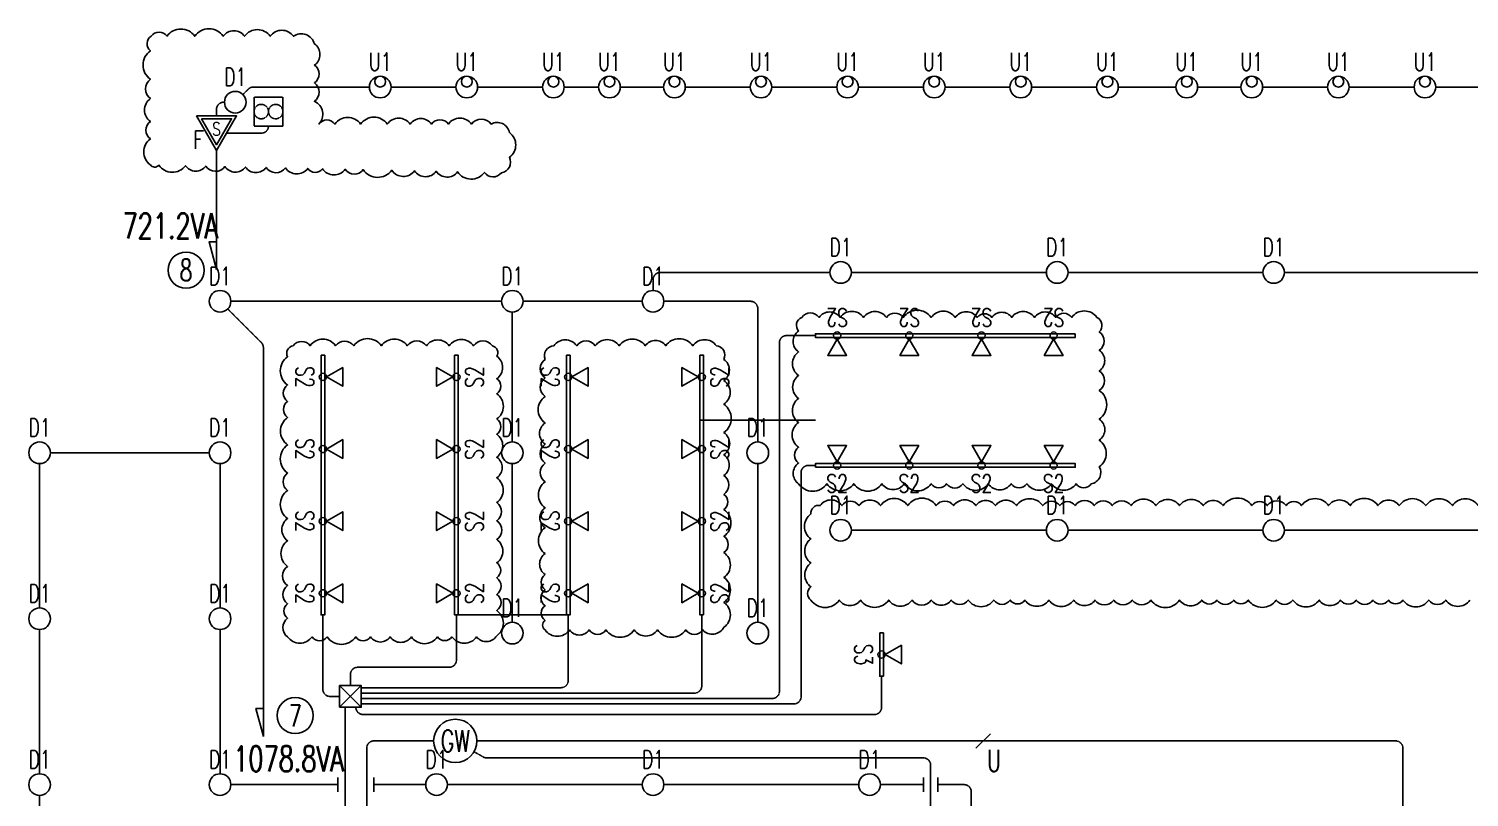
# Model space of a CAD drawing. Header units: millimetres. Extents: x 3999 to 176614, y 1464 to 57550.
# Drawn here: x 113754 to 133713, y 33851 to 44502 of the extents above; entities that cross this region are included whole.
import ezdxf
from ezdxf.enums import TextEntityAlignment as Align

# ---------------------------------------------------------------- set-up
doc = ezdxf.new("R2010")
doc.units = ezdxf.units.MM
doc.header["$LTSCALE"] = 0.2
doc.set_wipeout_variables(frame=1)
doc.linetypes.add('CENTER', pattern=[50.8, 31.75, -6.35, 6.35, -6.35])
doc.linetypes.add('HIDDEN', pattern=[9.525, 6.35, -3.175])
for name, color, linetype in [('1_シンボル', 2, 'Continuous'), ('1_乗数', 3, 'Continuous'), ('1_回路番号', 4, 'Continuous'), ('1_文字', 3, 'Continuous'), ('1_機器', 7, 'HIDDEN'), ('1_配線_1', 1, 'Continuous'), ('1_配線_4', 1, 'CENTER')]:
    doc.layers.add(name, color=color, linetype=linetype)
doc.layers.add('1_追加変更', color=10, linetype='Continuous', plot=False)
doc.layers.add('kakure', color=170, linetype='Continuous', plot=False)
doc.styles.get("Standard").update_dxf_attribs({"font": 'simplex.shx', "width": 0.8, "bigfont": 'extfont2.shx'})

# ---------------------------------------------------------------- blocks, each defined once
blk = doc.blocks.new('L-DL')
at = {"color": 0, "linetype": 'ByBlock'}
blk.add_circle((0, 0), 150, dxfattribs=at)
blk = doc.blocks.new('D1')
at = {"layer": '1_シンボル', "linetype": 'Continuous', "lineweight": -3, "transparency": 33554687}
blk.add_blockref('L-DL', (0, 0), dxfattribs=at)
at = {"layer": 'kakure', "width": 0.7}
blk.add_text('D1', height=250, dxfattribs=at).set_placement((0, 350), align=Align.MIDDLE)
blk = doc.blocks.new('L-ｽﾎﾟｯﾄﾗｲﾄ')
at = {"color": 0, "linetype": 'ByBlock'}
blk.add_lwpolyline([(100, 0), (325, -130), (325, 130)], close=True, dxfattribs=at)
blk.add_circle((50, 0), 50, dxfattribs=at)
blk = doc.blocks.new('S2')
at = {"layer": '1_シンボル', "lineweight": -3, "rotation": 90}
blk.add_blockref('L-ｽﾎﾟｯﾄﾗｲﾄ', (0, -50), dxfattribs=at)
at = {"layer": 'kakure', "width": 0.7}
blk.add_text('S2', height=250, dxfattribs=at).set_placement((0, -250), align=Align.MIDDLE)
blk = doc.blocks.new('S3')
at = {"layer": '1_シンボル', "lineweight": -3, "rotation": 90}
blk.add_blockref('L-ｽﾎﾟｯﾄﾗｲﾄ', (0, -50), dxfattribs=at)
at = {"layer": 'kakure', "width": 0.7}
blk.add_text('S3', height=250, dxfattribs=at).set_placement((0, -250), align=Align.MIDDLE)
blk = doc.blocks.new('L-UDL')
at = {"color": 0, "linetype": 'ByBlock'}
for centre, radius in [((0, 0), 150), ((0, 75), 75)]:
    blk.add_circle(centre, radius, dxfattribs=at)
blk = doc.blocks.new('U1')
at = {"layer": '1_シンボル'}
blk.add_blockref('L-UDL', (0, 0), dxfattribs=at)
at = {"layer": 'kakure', "width": 0.7}
blk.add_text('U1', height=250, dxfattribs=at).set_placement((0, 350), align=Align.MIDDLE)
blk = doc.blocks.new('ゲートウェイ')
at = {"color": 0, "lineweight": -3}
blk.add_circle((0, 0), 300, dxfattribs=at)
at = {"color": 0, "lineweight": -3, "width": 0.7}
blk.add_text('GW', height=300, dxfattribs=at).set_placement((0, 0), align=Align.MIDDLE)
blk = doc.blocks.new('C-ﾌﾟﾙﾎﾞｯｸｽ')
at = {"color": 0, "linetype": 'ByBlock'}
for p, q in [((-150, 150), (150, -150)), ((150, 150), (-150, -150))]:
    blk.add_line(p, q, dxfattribs=at)
blk.add_lwpolyline([(-150, -150), (150, -150), (150, 150), (-150, 150)], close=True, dxfattribs=at)
blk = doc.blocks.new('換気扇')
at = {"color": 0}
blk.add_lwpolyline([(-200, -200), (200, -200), (200, 200), (-200, 200)], close=True, dxfattribs=at)
for centre in [(-100, 0), (100, 0)]:
    blk.add_circle(centre, 100, dxfattribs=at)
blk = doc.blocks.new('L-熱ｾﾝｻｰ親')
at = {"color": 0, "linetype": 'ByBlock'}
for points in [[(-277, 480), (0, 0), (277, 480)], [(-208, 440), (0, 80), (208, 440)]]:
    blk.add_lwpolyline(points, close=True, dxfattribs=at)
at = {"color": 0, "linetype": 'ByBlock', "width": 0.8}
blk.add_text('S', height=180, dxfattribs=at).set_placement((0, 209), align=Align.CENTER)

msp = doc.modelspace()

# ---------------------------------------------------------------- linework, layer by layer
at = {"layer": '1_シンボル', "color": 7}
for points in [[(128255, 40275), (128255, 40225), (124655, 40225), (124655, 40275)], [(117804, 39977), (117854, 39977), (117854, 36377), (117804, 36377)], [(119704, 36377), (119654, 36377), (119654, 39977), (119704, 39977)], [(121204, 39977), (121254, 39977), (121254, 36377), (121204, 36377)], [(123104, 36377), (123054, 36377), (123054, 39977), (123104, 39977)], [(124655, 38425), (124655, 38475), (128255, 38475), (128255, 38425)], [(125546, 36128), (125596, 36128), (125596, 35528), (125546, 35528)]]:
    msp.add_lwpolyline(points, close=True, dxfattribs=at)
at = {"layer": '1_乗数', "linetype": 'Continuous', "lineweight": -3}
msp.add_line((127079, 34731), (126879, 34531), dxfattribs=at)
at = {"layer": '1_追加変更'}
for points in [[(115440, 42616, -0.520567), (115440, 42976, -0.520567), (115440, 43217, -0.520567), (115440, 43534, -0.520567), (115440, 43802, -0.520567), (115440, 44199, -0.520567), (115449, 44399, -0.520567), (115669, 44399, -0.520567), (116053, 44399, -0.520567), (116449, 44399, -0.520567), (116743, 44399, -0.520567), (117100, 44399, -0.520567), (117420, 44399, -0.520567), (117712, 44293, -0.520567), (117712, 43999, -0.520567), (117712, 43753, -0.520567), (117712, 43497, -0.520567), (117773, 43181, -0.520567), (117995, 43181, -0.520567), (118351, 43181, -0.520567), (118722, 43181, -0.520567), (119038, 43181, -0.520567), (119335, 43181, -0.520567), (119568, 43181, -0.520567), (119889, 43181, -0.520567), (120159, 43181, -0.520567), (120413, 43063, -0.520567), (120413, 42722, -0.520567), (120302, 42507, -0.520567), (120067, 42512, -0.520567), (119695, 42520, -0.520567), (119400, 42527, -0.520567), (119098, 42534, -0.520567), (118783, 42541, -0.520567), (118387, 42550, -0.520567), (118138, 42555, -0.520567), (117823, 42562, -0.520567), (117620, 42567, -0.520567), (117310, 42574, -0.520567), (117042, 42580, -0.520567), (116757, 42586, -0.520567), (116472, 42593, -0.520567), (116207, 42599, -0.520567), (115925, 42605, -0.520567), (115556, 42613, -0.520567), (115440, 42616, -0.520567)], [(133839, 37893, 0.520567), (133480, 37893, 0.520567), (133112, 37893, 0.520567), (132742, 37893, 0.520567), (132449, 37893, 0.520567), (132064, 37893, 0.520567), (131765, 37893, 0.520567), (131391, 37893, 0.520567), (131176, 37893, 0.520567), (130916, 37893, 0.520567), (130702, 37893, 0.520567), (130303, 37893, 0.520567), (130028, 37893, 0.520567), (129700, 37893, 0.520567), (129373, 37893, 0.520567), (129027, 37893, 0.520567), (128768, 37893, 0.520567), (128518, 37893, 0.520567), (128252, 37893, 0.520567), (128041, 37893, 0.520567), (127805, 37893, 0.520567), (127438, 37893, 0.520567), (127150, 37893, 0.520567), (126877, 37893, 0.520567), (126569, 37893, 0.520567), (126327, 37893, 0.520567), (125933, 37893, 0.520567), (125555, 37893, 0.520567), (125258, 37893, 0.520567), (125021, 37893, 0.520567), (124720, 37893, 0.520567), (124592, 37778, 0.520567), (124592, 37431, 0.520567), (124592, 37098, 0.520567), (124592, 36767, 0.520567), (124592, 36583, 0.520567), (124985, 36583, 0.520567), (125278, 36583, 0.520567), (125669, 36583, 0.520567), (125993, 36583, 0.520567), (126259, 36583, 0.520567), (126537, 36583, 0.520567), (126772, 36583, 0.520567), (127126, 36583, 0.520567), (127353, 36583, 0.520567), (127557, 36583, 0.520567), (127889, 36583, 0.520567), (128233, 36583, 0.520567), (128528, 36583, 0.520567), (128788, 36583, 0.520567), (129045, 36583, 0.520567), (129302, 36583, 0.520567), (129700, 36583, 0.520567), (130007, 36583, 0.520567), (130217, 36583, 0.520567), (130450, 36583, 0.520567), (130652, 36583, 0.520567), (131040, 36583, 0.520567), (131269, 36583, 0.520567), (131635, 36583, 0.520567), (131930, 36583, 0.520567), (132149, 36583, 0.520567), (132380, 36583, 0.520567), (132593, 36583, 0.520567), (132795, 36583, 0.520567), (133152, 36583, 0.520567), (133388, 36583, 0.520567), (133723, 36583, 0.520567)]]:
    msp.add_lwpolyline(points, format="xyb", dxfattribs=at)
for points in [[(124421, 38195, 0.520567), (124813, 38195, 0.520567), (125185, 38195, 0.520567), (125576, 38195, 0.520567), (125884, 38195, 0.520567), (126258, 38195, 0.520567), (126472, 38195, 0.520567), (126698, 38195, 0.520567), (127049, 38195, 0.520567), (127367, 38195, 0.520567), (127584, 38195, 0.520567), (127926, 38195, 0.520567), (128267, 38195, 0.520567), (128476, 38195, 0.520567), (128588, 38432, 0.520567), (128588, 38799, 0.520567), (128588, 39092, 0.520567), (128588, 39489, 0.520567), (128588, 39759, 0.520567), (128588, 40046, 0.520567), (128588, 40300, 0.520567), (128554, 40501, 0.520567), (128205, 40501, 0.520567), (127984, 40501, 0.520567), (127689, 40501, 0.520567), (127374, 40501, 0.520567), (127098, 40501, 0.520567), (126897, 40501, 0.520567), (126591, 40501, 0.520567), (126259, 40501, 0.520567), (125871, 40501, 0.520567), (125637, 40501, 0.520567), (125321, 40501, 0.520567), (124997, 40501, 0.520567), (124704, 40501, 0.520567), (124464, 40501, 0.520567), (124421, 40313, 0.520567), (124421, 40023, 0.520567), (124421, 39696, 0.520567), (124421, 39377, 0.520567), (124421, 39045, 0.520567), (124421, 38702, 0.520567), (124421, 38483, 0.520567)], [(117340, 36073, 0.520567), (117679, 36073, 0.520567), (117888, 36073, 0.520567), (118285, 36073, 0.520567), (118488, 36073, 0.520567), (118761, 36073, 0.520567), (119055, 36073, 0.520567), (119417, 36073, 0.520567), (119618, 36073, 0.520567), (119959, 36073, 0.520567), (120239, 36089, 0.520567), (120239, 36438, 0.520567), (120239, 36662, 0.520567), (120239, 36893, 0.520567), (120239, 37100, 0.520567), (120239, 37421, 0.520567), (120239, 37683, 0.520567), (120239, 37935, 0.520567), (120239, 38278, 0.520567), (120239, 38564, 0.520567), (120239, 38881, 0.520567), (120239, 39094, 0.520567), (120239, 39443, 0.520567), (120239, 39652, 0.520567), (120239, 39963, 0.520567), (120177, 40108, 0.520567), (119916, 40108, 0.520567), (119578, 40108, 0.520567), (119264, 40108, 0.520567), (118998, 40108, 0.520567), (118640, 40108, 0.520567), (118256, 40108, 0.520567), (118005, 40108, 0.520567), (117652, 40108, 0.520567), (117416, 40108, 0.520567), (117340, 39956, 0.520567), (117340, 39565, 0.520567), (117340, 39338, 0.520567), (117340, 39115, 0.520567), (117340, 38734, 0.520567), (117340, 38345, 0.520567), (117340, 38102, 0.520567), (117340, 37714, 0.520567), (117340, 37406, 0.520567), (117340, 37051, 0.520567), (117340, 36784, 0.520567), (117340, 36533, 0.520567), (117340, 36331, 0.520567)], [(120908, 36169, 0.520567), (121247, 36169, 0.520567), (121518, 36169, 0.520567), (121752, 36169, 0.520567), (122142, 36169, 0.520567), (122467, 36169, 0.520567), (122857, 36169, 0.520567), (123094, 36169, 0.520567), (123386, 36207, 0.520567), (123386, 36551, 0.520567), (123386, 36897, 0.520567), (123386, 37242, 0.520567), (123386, 37468, 0.520567), (123386, 37839, 0.520567), (123386, 38049, 0.520567), (123386, 38312, 0.520567), (123386, 38598, 0.520567), (123386, 38905, 0.520567), (123386, 39297, 0.520567), (123386, 39629, 0.520567), (123386, 39920, 0.520567), (123282, 40108, 0.520567), (122955, 40108, 0.520567), (122580, 40108, 0.520567), (122297, 40108, 0.520567), (121935, 40108, 0.520567), (121604, 40108, 0.520567), (121346, 40108, 0.520567), (121030, 40108, 0.520567), (120908, 39919, 0.520567), (120908, 39663, 0.520567), (120908, 39406, 0.520567), (120908, 39039, 0.520567), (120908, 38745, 0.520567), (120908, 38481, 0.520567), (120908, 38221, 0.520567), (120908, 37862, 0.520567), (120908, 37586, 0.520567), (120908, 37228, 0.520567), (120908, 36936, 0.520567), (120908, 36726, 0.520567), (120908, 36504, 0.520567), (120908, 36302, 0.520567)]]:
    msp.add_lwpolyline(points, format="xyb", close=True, dxfattribs=at)
at = {"layer": '1_配線_1'}
for p, q in [((118036, 33925), (118036, 34125)), ((118536, 33925), (118536, 34125)), ((126150, 33925), (126150, 34125)), ((126350, 33925), (126350, 34125))]:
    msp.add_line(p, q, dxfattribs=at)
for points in [[(116355, 41164), (116251, 41550), (116355, 41550)], [(117004, 34694), (116900, 35080), (117004, 35080)]]:
    msp.add_lwpolyline(points, dxfattribs=at)
at = {"layer": '1_配線_4'}
for p, q in [((116721, 43591), (116796, 43666)), ((118473, 43695), (116866, 43695)), ((118773, 43695), (119673, 43695)), ((119973, 43695), (120873, 43695)), ((121173, 43695), (121650, 43695)), ((121950, 43695), (122550, 43695)), ((122850, 43695), (123750, 43695)), ((124050, 43695), (124950, 43695)), ((125250, 43695), (126150, 43695)), ((126450, 43695), (127350, 43695)), ((127650, 43695), (128550, 43695)), ((128850, 43695), (129650, 43695)), ((129950, 43695), (130550, 43695)), ((130850, 43695), (131750, 43695)), ((132050, 43695), (132950, 43695)), ((133250, 43695), (134150, 43695)), ((116355, 43295), (116355, 43385)), ((116465, 43485), (116455, 43485)), ((116493, 43055), (116975, 43055)), ((116355, 42815), (116355, 41169)), ((124854, 41125), (122504, 41125)), ((125154, 41125), (127854, 41125)), ((128154, 41125), (130854, 41125)), ((131154, 41125), (134254, 41125)), ((122404, 40875), (122404, 41025)), ((116554, 40725), (120304, 40725)), ((120604, 40725), (122254, 40725)), ((122554, 40725), (123755, 40725)), ((116510, 40619), (116975, 40154)), ((120454, 40575), (120454, 38775)), ((123855, 38775), (123855, 40625)), ((124155, 40150), (124155, 35319)), ((124655, 40250), (124255, 40250)), ((117004, 34694), (117004, 40084)), ((116254, 38625), (114054, 38625)), ((113904, 38475), (113904, 36475)), ((116404, 36475), (116404, 38475)), ((120454, 38475), (120454, 36275)), ((123855, 38475), (123855, 36275)), ((124455, 38350), (124455, 35244)), ((124655, 38450), (124555, 38450)), ((125154, 37551), (127854, 37551)), ((128154, 37551), (130854, 37551)), ((131154, 37551), (134254, 37551)), ((117829, 36377), (117829, 35347)), ((119679, 36377), (119679, 35752)), ((121229, 36377), (121229, 35469)), ((123079, 36377), (123079, 35394)), ((113904, 36175), (113904, 34175)), ((116404, 34175), (116404, 36175)), ((118211, 35397), (118211, 35552)), ((119579, 35652), (118311, 35652)), ((125571, 35528), (125571, 35097)), ((118361, 35369), (121129, 35369)), ((118061, 35247), (117929, 35247)), ((118361, 35294), (122979, 35294)), ((118361, 35219), (124055, 35219)), ((118361, 35144), (124355, 35144)), ((118136, 35097), (118136, 32839)), ((118386, 34997), (125471, 34997)), ((118436, 34531), (118436, 32839)), ((119364, 34631), (118536, 34631)), ((119964, 34631), (132694, 34631)), ((132794, 30023), (132794, 34531)), ((119924, 34481), (120050, 34409)), ((126150, 34395), (120100, 34395)), ((126250, 28045), (126250, 34295)), ((118036, 34025), (116554, 34025)), ((119254, 34025), (118536, 34025)), ((122254, 34025), (119554, 34025)), ((125254, 34025), (122554, 34025)), ((125554, 34025), (126150, 34025)), ((126350, 34025), (126714, 34025)), ((113904, 33875), (113904, 32661)), ((126814, 33501), (126814, 33925))]:
    msp.add_line(p, q, dxfattribs=at)
for centre, start, end in [((116866, 43595), 90, 135), ((116455, 43385), 90, 180), ((116975, 43155), 270, 0), ((122504, 41025), 90, 180), ((123755, 40625), 0, 90), ((116904, 40084), 0, 45), ((124255, 40150), 90, 180), ((124555, 38350), 90, 180), ((119579, 35752), 270, 360), ((118311, 35552), 90, 180), ((117929, 35347), 180, 270), ((121129, 35469), 270, 0), ((122979, 35394), 270, 0), ((124055, 35319), 270, 0), ((124355, 35244), 270, 0), ((118386, 35097), 180, 270), ((125471, 35097), 270, 0), ((118536, 34531), 90, 180), ((132694, 34531), 0, 90), ((120100, 34495), 240, 270), ((126150, 34295), 0, 90), ((126714, 33925), 0, 90)]:
    msp.add_arc(centre, 100, start, end, dxfattribs=at)
at = {"layer": 'kakure'}
for p, q in [((123054, 39077), (124655, 39077)), ((119654, 36377), (121254, 36377))]:
    msp.add_line(p, q, dxfattribs=at)

# ---------------------------------------------------------------- block references
at = {"layer": '1_シンボル'}
for name, p in [('U1', (118623, 43695)), ('U1', (119823, 43695)), ('U1', (121023, 43695)), ('U1', (121800, 43695)), ('U1', (122700, 43695)), ('U1', (123900, 43695)), ('U1', (125100, 43695)), ('U1', (126300, 43695)), ('U1', (127500, 43695)), ('U1', (128700, 43695)), ('U1', (129800, 43695)), ('U1', (130700, 43695)), ('U1', (131900, 43695)), ('U1', (133100, 43695)), ('D1', (116615, 43485)), ('D1', (125004, 41125)), ('D1', (128004, 41125)), ('D1', (131004, 41125)), ('D1', (116404, 40725)), ('D1', (120454, 40725)), ('D1', (122404, 40725)), ('D1', (113904, 38625)), ('D1', (116404, 38625)), ('D1', (120454, 38625)), ('D1', (123855, 38625)), ('S2', (124955, 38450)), ('S2', (125955, 38450)), ('S2', (126955, 38450)), ('S2', (127955, 38450)), ('D1', (125004, 37551)), ('D1', (128004, 37551)), ('D1', (131004, 37551)), ('D1', (113904, 36325)), ('D1', (116404, 36325)), ('D1', (120454, 36125)), ('D1', (123855, 36125)), ('ゲートウェイ', (119664, 34631)), ('D1', (113904, 34025)), ('D1', (116404, 34025)), ('D1', (119404, 34025)), ('D1', (122404, 34025)), ('D1', (125404, 34025))]:
    msp.add_blockref(name, p, dxfattribs=at)
at = {"layer": '1_シンボル', "lineweight": -3}
msp.add_blockref('L-熱ｾﾝｻｰ親', (116355, 42815), dxfattribs=at)
at = {"layer": '1_シンボル'}
for name, p, rotation in [('S2', (124955, 40250), 180), ('S2', (125955, 40250), 180), ('S2', (126955, 40250), 180), ('S2', (127955, 40250), 180), ('S2', (117829, 39677), 270), ('S2', (119679, 39677), 89.99999999999999), ('S2', (121229, 39677), 270), ('S2', (123079, 39677), 89.99999999999999), ('S2', (117829, 38677), 270), ('S2', (119679, 38677), 89.99999999999999), ('S2', (121229, 38677), 270), ('S2', (123079, 38677), 89.99999999999999), ('S2', (117829, 37677), 270), ('S2', (119679, 37677), 89.99999999999999), ('S2', (121229, 37677), 270), ('S2', (123079, 37677), 89.99999999999999), ('S2', (117829, 36677), 270), ('S2', (119679, 36677), 89.99999999999999), ('S2', (121229, 36677), 270), ('S2', (123079, 36677), 89.99999999999999), ('S3', (125571, 35828), 270)]:
    msp.add_blockref(name, p, dxfattribs=dict(at, rotation=rotation))
at = {"layer": '1_シンボル', "linetype": 'Continuous', "lineweight": -3}
msp.add_blockref('C-ﾌﾟﾙﾎﾞｯｸｽ', (118211, 35247), dxfattribs=at)
at = {"layer": '1_機器'}
msp.add_blockref('換気扇', (117075, 43355), dxfattribs=at)

# ---------------------------------------------------------------- texts
at = {"layer": '1_乗数', "linetype": 'Continuous', "lineweight": 0, "width": 0.7}
msp.add_text('U', height=300, dxfattribs=at).set_placement((127029, 34206))
at = {"layer": '1_文字', "lineweight": -3, "width": 0.8}
msp.add_text('F', height=250, dxfattribs=at).set_placement((116031, 42765), align=Align.BOTTOM_LEFT)
at = {"layer": 'kakure', "color": 210, "lineweight": -3, "width": 0.7}
for s, p in [('721.2VA', (115052, 41595)), ('1078.8VA', (116586, 34209))]:
    msp.add_text(s, height=350, dxfattribs=at).set_placement(p)

# ---------------------------------------------------------------- next in the draw order: wipeouts: each hides what was drawn before it
for points in [[(115932, 41449), (115930, 41449), (115928, 41449), (115926, 41449), (115924, 41449), (115923, 41449), (115921, 41449), (115919, 41449), (115917, 41449), (115915, 41449), (115913, 41449), (115912, 41449), (115910, 41449), (115908, 41448), (115906, 41448), (115904, 41448), (115902, 41448), (115901, 41448), (115899, 41448), (115897, 41447), (115895, 41447), (115893, 41447), (115892, 41447), (115890, 41446), (115888, 41446), (115886, 41446), (115884, 41445), (115882, 41445), (115881, 41445), (115879, 41444), (115877, 41444), (115875, 41444), (115873, 41443), (115872, 41443), (115870, 41443), (115868, 41442), (115866, 41442), (115865, 41441), (115863, 41441), (115861, 41441), (115859, 41440), (115857, 41440), (115856, 41439), (115854, 41439), (115852, 41438), (115850, 41438), (115849, 41437), (115847, 41437), (115845, 41436), (115843, 41435), (115842, 41435), (115840, 41434), (115838, 41434), (115836, 41433), (115835, 41433), (115833, 41432), (115831, 41431), (115830, 41431), (115828, 41430), (115826, 41429), (115824, 41429), (115823, 41428), (115821, 41427), (115819, 41427), (115818, 41426), (115816, 41425), (115814, 41424), (115813, 41424), (115811, 41423), (115809, 41422), (115808, 41421), (115806, 41421), (115804, 41420), (115803, 41419), (115801, 41418), (115799, 41417), (115798, 41416), (115796, 41416), (115795, 41415), (115793, 41414), (115791, 41413), (115790, 41412), (115788, 41411), (115787, 41410), (115785, 41409), (115783, 41408), (115782, 41407), (115780, 41407), (115779, 41406), (115777, 41405), (115776, 41404), (115774, 41403), (115773, 41402), (115771, 41401), (115769, 41400), (115768, 41399), (115766, 41397), (115765, 41396), (115763, 41395), (115762, 41394), (115760, 41393), (115759, 41392), (115758, 41391), (115756, 41390), (115755, 41389), (115753, 41388), (115752, 41387), (115750, 41385), (115749, 41384), (115747, 41383), (115746, 41382), (115745, 41381), (115743, 41380), (115742, 41378), (115740, 41377), (115739, 41376), (115738, 41375), (115736, 41374), (115735, 41372), (115734, 41371), (115732, 41370), (115731, 41369), (115730, 41367), (115728, 41366), (115727, 41365), (115726, 41363), (115724, 41362), (115723, 41361), (115722, 41359), (115721, 41358), (115719, 41357), (115718, 41355), (115717, 41354), (115716, 41353), (115714, 41351), (115713, 41350), (115712, 41349), (115711, 41347), (115710, 41346), (115708, 41344), (115707, 41343), (115706, 41342), (115705, 41340), (115704, 41339), (115703, 41337), (115702, 41336), (115700, 41334), (115699, 41333), (115698, 41331), (115697, 41330), (115696, 41329), (115695, 41327), (115694, 41326), (115693, 41324), (115692, 41323), (115691, 41321), (115690, 41319), (115689, 41318), (115688, 41316), (115687, 41315), (115686, 41313), (115685, 41312), (115684, 41310), (115683, 41309), (115682, 41307), (115681, 41305), (115680, 41304), (115679, 41302), (115678, 41301), (115677, 41299), (115677, 41298), (115676, 41296), (115675, 41294), (115674, 41293), (115673, 41291), (115672, 41289), (115672, 41288), (115671, 41286), (115670, 41284), (115669, 41283), (115668, 41281), (115668, 41280), (115667, 41278), (115666, 41276), (115665, 41274), (115665, 41273), (115664, 41271), (115663, 41269), (115662, 41268), (115662, 41266), (115661, 41264), (115660, 41263), (115660, 41261), (115659, 41259), (115659, 41257), (115658, 41256), (115657, 41254), (115657, 41252), (115656, 41251), (115656, 41249), (115655, 41247), (115654, 41245), (115654, 41244), (115653, 41242), (115653, 41240), (115652, 41238), (115652, 41237), (115651, 41235), (115651, 41233), (115650, 41231), (115650, 41229), (115649, 41228), (115649, 41226), (115649, 41224), (115648, 41222), (115648, 41221), (115647, 41219), (115647, 41217), (115647, 41215), (115646, 41213), (115646, 41212), (115646, 41210), (115645, 41208), (115645, 41206), (115645, 41204), (115644, 41203), (115644, 41201), (115644, 41199), (115644, 41197), (115643, 41195), (115643, 41193), (115643, 41192), (115643, 41190), (115643, 41188), (115642, 41186), (115642, 41184), (115642, 41183), (115642, 41181), (115642, 41179), (115642, 41177), (115641, 41175), (115641, 41173), (115641, 41172), (115641, 41170), (115641, 41168), (115641, 41166), (115641, 41164), (115641, 41162), (115641, 41161), (115641, 41159), (115641, 41157), (115641, 41155), (115641, 41153), (115641, 41151), (115641, 41150), (115641, 41148), (115641, 41146), (115641, 41144), (115641, 41142), (115641, 41140), (115642, 41139), (115642, 41137), (115642, 41135), (115642, 41133), (115642, 41131), (115642, 41129), (115643, 41128), (115643, 41126), (115643, 41124), (115643, 41122), (115643, 41120), (115644, 41119), (115644, 41117), (115644, 41115), (115644, 41113), (115645, 41111), (115645, 41109), (115645, 41108), (115646, 41106), (115646, 41104), (115646, 41102), (115647, 41100), (115647, 41099), (115647, 41097), (115648, 41095), (115648, 41093), (115649, 41092), (115649, 41090), (115649, 41088), (115650, 41086), (115650, 41084), (115651, 41083), (115651, 41081), (115652, 41079), (115652, 41077), (115653, 41076), (115653, 41074), (115654, 41072), (115654, 41070), (115655, 41069), (115656, 41067), (115656, 41065), (115657, 41063), (115657, 41062), (115658, 41060), (115659, 41058), (115659, 41056), (115660, 41055), (115660, 41053), (115661, 41051), (115662, 41050), (115662, 41048), (115663, 41046), (115664, 41045), (115665, 41043), (115665, 41041), (115666, 41039), (115667, 41038), (115668, 41036), (115668, 41034), (115669, 41033), (115670, 41031), (115671, 41029), (115672, 41028), (115672, 41026), (115673, 41025), (115674, 41023), (115675, 41021), (115676, 41020), (115677, 41018), (115677, 41017), (115678, 41015), (115679, 41013), (115680, 41012), (115681, 41010), (115682, 41009), (115683, 41007), (115684, 41005), (115685, 41004), (115686, 41002), (115687, 41001), (115688, 40999), (115689, 40998), (115690, 40996), (115691, 40995), (115692, 40993), (115693, 40992), (115694, 40990), (115695, 40989), (115696, 40987), (115697, 40986), (115698, 40984), (115699, 40983), (115700, 40981), (115702, 40980), (115703, 40978), (115704, 40977), (115705, 40975), (115706, 40974), (115707, 40973), (115708, 40971), (115710, 40970), (115711, 40968), (115712, 40967), (115713, 40966), (115714, 40964), (115716, 40963), (115717, 40962), (115718, 40960), (115719, 40959), (115721, 40957), (115722, 40956), (115723, 40955), (115724, 40954), (115726, 40952), (115727, 40951), (115728, 40950), (115730, 40948), (115731, 40947), (115732, 40946), (115734, 40945), (115735, 40943), (115736, 40942), (115738, 40941), (115739, 40940), (115740, 40938), (115742, 40937), (115743, 40936), (115745, 40935), (115746, 40934), (115747, 40932), (115749, 40931), (115750, 40930), (115752, 40929), (115753, 40928), (115755, 40927), (115756, 40926), (115758, 40925), (115759, 40923), (115760, 40922), (115762, 40921), (115763, 40920), (115765, 40919), (115766, 40918), (115768, 40917), (115769, 40916), (115771, 40915), (115773, 40914), (115774, 40913), (115776, 40912), (115777, 40911), (115779, 40910), (115780, 40909), (115782, 40908), (115783, 40907), (115785, 40906), (115787, 40905), (115788, 40904), (115790, 40904), (115791, 40903), (115793, 40902), (115795, 40901), (115796, 40900), (115798, 40899), (115799, 40898), (115801, 40898), (115803, 40897), (115804, 40896), (115806, 40895), (115808, 40894), (115809, 40894), (115811, 40893), (115813, 40892), (115814, 40891), (115816, 40891), (115818, 40890), (115819, 40889), (115821, 40888), (115823, 40888), (115824, 40887), (115826, 40886), (115828, 40886), (115830, 40885), (115831, 40884), (115833, 40884), (115835, 40883), (115836, 40882), (115838, 40882), (115840, 40881), (115842, 40881), (115843, 40880), (115845, 40880), (115847, 40879), (115849, 40879), (115850, 40878), (115852, 40877), (115854, 40877), (115856, 40876), (115857, 40876), (115859, 40876), (115861, 40875), (115863, 40875), (115865, 40874), (115866, 40874), (115868, 40873), (115870, 40873), (115872, 40873), (115873, 40872), (115875, 40872), (115877, 40871), (115879, 40871), (115881, 40871), (115882, 40870), (115884, 40870), (115886, 40870), (115888, 40870), (115890, 40869), (115892, 40869), (115893, 40869), (115895, 40869), (115897, 40868), (115899, 40868), (115901, 40868), (115902, 40868), (115904, 40868), (115906, 40867), (115908, 40867), (115910, 40867), (115912, 40867), (115913, 40867), (115915, 40867), (115917, 40867), (115919, 40866), (115921, 40866), (115923, 40866), (115924, 40866), (115926, 40866), (115928, 40866), (115930, 40866), (115932, 40866), (115934, 40866), (115935, 40866), (115937, 40866), (115939, 40866), (115941, 40866), (115943, 40866), (115945, 40866), (115946, 40866), (115948, 40867), (115950, 40867), (115952, 40867), (115954, 40867), (115956, 40867), (115957, 40867), (115959, 40867), (115961, 40868), (115963, 40868), (115965, 40868), (115966, 40868), (115968, 40868), (115970, 40869), (115972, 40869), (115974, 40869), (115976, 40869), (115977, 40870), (115979, 40870), (115981, 40870), (115983, 40870), (115985, 40871), (115986, 40871), (115988, 40871), (115990, 40872), (115992, 40872), (115994, 40873), (115995, 40873), (115997, 40873), (115999, 40874), (116001, 40874), (116003, 40875), (116004, 40875), (116006, 40876), (116008, 40876), (116010, 40876), (116011, 40877), (116013, 40877), (116015, 40878), (116017, 40879), (116018, 40879), (116020, 40880), (116022, 40880), (116024, 40881), (116025, 40881), (116027, 40882), (116029, 40882), (116031, 40883), (116032, 40884), (116034, 40884), (116036, 40885), (116037, 40886), (116039, 40886), (116041, 40887), (116043, 40888), (116044, 40888), (116046, 40889), (116048, 40890), (116049, 40891), (116051, 40891), (116053, 40892), (116054, 40893), (116056, 40894), (116058, 40894), (116059, 40895), (116061, 40896), (116063, 40897), (116064, 40898), (116066, 40898), (116067, 40899), (116069, 40900), (116071, 40901), (116072, 40902), (116074, 40903), (116076, 40904), (116077, 40904), (116079, 40905), (116080, 40906), (116082, 40907), (116083, 40908), (116085, 40909), (116087, 40910), (116088, 40911), (116090, 40912), (116091, 40913), (116093, 40914), (116094, 40915), (116096, 40916), (116097, 40917), (116099, 40918), (116100, 40919), (116102, 40920), (116103, 40921), (116105, 40922), (116106, 40923), (116108, 40925), (116109, 40926), (116111, 40927), (116112, 40928), (116114, 40929), (116115, 40930), (116116, 40931), (116118, 40932), (116119, 40934), (116121, 40935), (116122, 40936), (116123, 40937), (116125, 40938), (116126, 40940), (116128, 40941), (116129, 40942), (116130, 40943), (116132, 40945), (116133, 40946), (116134, 40947), (116136, 40948), (116137, 40950), (116138, 40951), (116140, 40952), (116141, 40954), (116142, 40955), (116143, 40956), (116145, 40957), (116146, 40959), (116147, 40960), (116148, 40962), (116150, 40963), (116151, 40964), (116152, 40966), (116153, 40967), (116154, 40968), (116156, 40970), (116157, 40971), (116158, 40973), (116159, 40974), (116160, 40975), (116161, 40977), (116163, 40978), (116164, 40980), (116165, 40981), (116166, 40983), (116167, 40984), (116168, 40986), (116169, 40987), (116170, 40989), (116171, 40990), (116172, 40992), (116173, 40993), (116174, 40995), (116175, 40996), (116176, 40998), (116177, 40999), (116178, 41001), (116179, 41002), (116180, 41004), (116181, 41005), (116182, 41007), (116183, 41009), (116184, 41010), (116185, 41012), (116186, 41013), (116187, 41015), (116188, 41017), (116189, 41018), (116190, 41020), (116190, 41021), (116191, 41023), (116192, 41025), (116193, 41026), (116194, 41028), (116195, 41029), (116195, 41031), (116196, 41033), (116197, 41034), (116198, 41036), (116198, 41038), (116199, 41039), (116200, 41041), (116201, 41043), (116201, 41045), (116202, 41046), (116203, 41048), (116203, 41050), (116204, 41051), (116205, 41053), (116205, 41055), (116206, 41056), (116207, 41058), (116207, 41060), (116208, 41062), (116209, 41063), (116209, 41065), (116210, 41067), (116210, 41069), (116211, 41070), (116211, 41072), (116212, 41074), (116212, 41076), (116213, 41077), (116213, 41079), (116214, 41081), (116214, 41083), (116215, 41084), (116215, 41086), (116216, 41088), (116216, 41090), (116217, 41092), (116217, 41093), (116217, 41095), (116218, 41097), (116218, 41099), (116219, 41100), (116219, 41102), (116219, 41104), (116220, 41106), (116220, 41108), (116220, 41109), (116221, 41111), (116221, 41113), (116221, 41115), (116221, 41117), (116222, 41119), (116222, 41120), (116222, 41122), (116222, 41124), (116223, 41126), (116223, 41128), (116223, 41129), (116223, 41131), (116223, 41133), (116223, 41135), (116224, 41137), (116224, 41139), (116224, 41140), (116224, 41142), (116224, 41144), (116224, 41146), (116224, 41148), (116224, 41150), (116224, 41151), (116224, 41153), (116224, 41155), (116224, 41157), (116224, 41159), (116224, 41161), (116224, 41162), (116224, 41164), (116224, 41166), (116224, 41168), (116224, 41170), (116224, 41172), (116224, 41173), (116224, 41175), (116224, 41177), (116224, 41179), (116223, 41181), (116223, 41183), (116223, 41184), (116223, 41186), (116223, 41188), (116223, 41190), (116222, 41192), (116222, 41193), (116222, 41195), (116222, 41197), (116221, 41199), (116221, 41201), (116221, 41203), (116221, 41204), (116220, 41206), (116220, 41208), (116220, 41210), (116219, 41212), (116219, 41213), (116219, 41215), (116218, 41217), (116218, 41219), (116217, 41221), (116217, 41222), (116217, 41224), (116216, 41226), (116216, 41228), (116215, 41229), (116215, 41231), (116214, 41233), (116214, 41235), (116213, 41237), (116213, 41238), (116212, 41240), (116212, 41242), (116211, 41244), (116211, 41245), (116210, 41247), (116210, 41249), (116209, 41251), (116209, 41252), (116208, 41254), (116207, 41256), (116207, 41257), (116206, 41259), (116205, 41261), (116205, 41263), (116204, 41264), (116203, 41266), (116203, 41268), (116202, 41269), (116201, 41271), (116201, 41273), (116200, 41274), (116199, 41276), (116198, 41278), (116198, 41280), (116197, 41281), (116196, 41283), (116195, 41284), (116195, 41286), (116194, 41288), (116193, 41289), (116192, 41291), (116191, 41293), (116190, 41294), (116190, 41296), (116189, 41298), (116188, 41299), (116187, 41301), (116186, 41302), (116185, 41304), (116184, 41305), (116183, 41307), (116182, 41309), (116181, 41310), (116180, 41312), (116179, 41313), (116178, 41315), (116177, 41316), (116176, 41318), (116175, 41319), (116174, 41321), (116173, 41323), (116172, 41324), (116171, 41326), (116170, 41327), (116169, 41329), (116168, 41330), (116167, 41331), (116166, 41333), (116165, 41334), (116164, 41336), (116163, 41337), (116161, 41339), (116160, 41340), (116159, 41342), (116158, 41343), (116157, 41344), (116156, 41346), (116154, 41347), (116153, 41349), (116152, 41350), (116151, 41351), (116150, 41353), (116148, 41354), (116147, 41355), (116146, 41357), (116145, 41358), (116143, 41359), (116142, 41361), (116141, 41362), (116140, 41363), (116138, 41365), (116137, 41366), (116136, 41367), (116134, 41369), (116133, 41370), (116132, 41371), (116130, 41372), (116129, 41374), (116128, 41375), (116126, 41376), (116125, 41377), (116123, 41378), (116122, 41380), (116121, 41381), (116119, 41382), (116118, 41383), (116116, 41384), (116115, 41385), (116114, 41387), (116112, 41388), (116111, 41389), (116109, 41390), (116108, 41391), (116106, 41392), (116105, 41393), (116103, 41394), (116102, 41395), (116100, 41396), (116099, 41397), (116097, 41399), (116096, 41400), (116094, 41401), (116093, 41402), (116091, 41403), (116090, 41404), (116088, 41405), (116087, 41406), (116085, 41407), (116083, 41407), (116082, 41408), (116080, 41409), (116079, 41410), (116077, 41411), (116076, 41412), (116074, 41413), (116072, 41414), (116071, 41415), (116069, 41416), (116067, 41416), (116066, 41417), (116064, 41418), (116063, 41419), (116061, 41420), (116059, 41421), (116058, 41421), (116056, 41422), (116054, 41423), (116053, 41424), (116051, 41424), (116049, 41425), (116048, 41426), (116046, 41427), (116044, 41427), (116043, 41428), (116041, 41429), (116039, 41429), (116037, 41430), (116036, 41431), (116034, 41431), (116032, 41432), (116031, 41433), (116029, 41433), (116027, 41434), (116025, 41434), (116024, 41435), (116022, 41435), (116020, 41436), (116018, 41437), (116017, 41437), (116015, 41438), (116013, 41438), (116011, 41439), (116010, 41439), (116008, 41440), (116006, 41440), (116004, 41441), (116003, 41441), (116001, 41441), (115999, 41442), (115997, 41442), (115995, 41443), (115994, 41443), (115992, 41443), (115990, 41444), (115988, 41444), (115986, 41444), (115985, 41445), (115983, 41445), (115981, 41445), (115979, 41446), (115977, 41446), (115976, 41446), (115974, 41447), (115972, 41447), (115970, 41447), (115968, 41447), (115966, 41448), (115965, 41448), (115963, 41448), (115961, 41448), (115959, 41448), (115957, 41448), (115956, 41449), (115954, 41449), (115952, 41449), (115950, 41449), (115948, 41449), (115946, 41449), (115945, 41449), (115943, 41449), (115941, 41449), (115939, 41449), (115937, 41449), (115935, 41449), (115934, 41449)], [(117445, 35273), (117444, 35273), (117442, 35273), (117440, 35273), (117438, 35273), (117436, 35273), (117435, 35273), (117433, 35273), (117431, 35273), (117429, 35273), (117427, 35273), (117425, 35273), (117424, 35273), (117422, 35272), (117420, 35272), (117418, 35272), (117416, 35272), (117414, 35272), (117413, 35271), (117411, 35271), (117409, 35271), (117407, 35271), (117405, 35271), (117404, 35270), (117402, 35270), (117400, 35270), (117398, 35269), (117396, 35269), (117394, 35269), (117393, 35268), (117391, 35268), (117389, 35268), (117387, 35267), (117385, 35267), (117384, 35267), (117382, 35266), (117380, 35266), (117378, 35265), (117377, 35265), (117375, 35264), (117373, 35264), (117371, 35264), (117369, 35263), (117368, 35263), (117366, 35262), (117364, 35262), (117362, 35261), (117361, 35261), (117359, 35260), (117357, 35259), (117355, 35259), (117354, 35258), (117352, 35258), (117350, 35257), (117348, 35256), (117347, 35256), (117345, 35255), (117343, 35255), (117342, 35254), (117340, 35253), (117338, 35253), (117336, 35252), (117335, 35251), (117333, 35251), (117331, 35250), (117330, 35249), (117328, 35248), (117326, 35248), (117325, 35247), (117323, 35246), (117321, 35245), (117320, 35244), (117318, 35244), (117316, 35243), (117315, 35242), (117313, 35241), (117312, 35240), (117310, 35240), (117308, 35239), (117307, 35238), (117305, 35237), (117304, 35236), (117302, 35235), (117300, 35234), (117299, 35233), (117297, 35232), (117296, 35231), (117294, 35230), (117292, 35229), (117291, 35229), (117289, 35228), (117288, 35227), (117286, 35226), (117285, 35225), (117283, 35224), (117282, 35222), (117280, 35221), (117279, 35220), (117277, 35219), (117276, 35218), (117274, 35217), (117273, 35216), (117271, 35215), (117270, 35214), (117268, 35213), (117267, 35212), (117265, 35211), (117264, 35209), (117263, 35208), (117261, 35207), (117260, 35206), (117258, 35205), (117257, 35204), (117256, 35202), (117254, 35201), (117253, 35200), (117251, 35199), (117250, 35197), (117249, 35196), (117247, 35195), (117246, 35194), (117245, 35192), (117243, 35191), (117242, 35190), (117241, 35189), (117240, 35187), (117238, 35186), (117237, 35185), (117236, 35183), (117234, 35182), (117233, 35181), (117232, 35179), (117231, 35178), (117229, 35177), (117228, 35175), (117227, 35174), (117226, 35173), (117225, 35171), (117223, 35170), (117222, 35168), (117221, 35167), (117220, 35166), (117219, 35164), (117218, 35163), (117217, 35161), (117215, 35160), (117214, 35158), (117213, 35157), (117212, 35155), (117211, 35154), (117210, 35152), (117209, 35151), (117208, 35149), (117207, 35148), (117206, 35146), (117205, 35145), (117204, 35143), (117203, 35142), (117202, 35140), (117201, 35139), (117200, 35137), (117199, 35136), (117198, 35134), (117197, 35133), (117196, 35131), (117195, 35129), (117194, 35128), (117193, 35126), (117192, 35125), (117191, 35123), (117190, 35121), (117190, 35120), (117189, 35118), (117188, 35117), (117187, 35115), (117186, 35113), (117185, 35112), (117184, 35110), (117184, 35108), (117183, 35107), (117182, 35105), (117181, 35103), (117181, 35102), (117180, 35100), (117179, 35098), (117178, 35097), (117178, 35095), (117177, 35093), (117176, 35092), (117176, 35090), (117175, 35088), (117174, 35087), (117174, 35085), (117173, 35083), (117172, 35081), (117172, 35080), (117171, 35078), (117170, 35076), (117170, 35074), (117169, 35073), (117169, 35071), (117168, 35069), (117168, 35068), (117167, 35066), (117167, 35064), (117166, 35062), (117166, 35060), (117165, 35059), (117165, 35057), (117164, 35055), (117164, 35053), (117163, 35052), (117163, 35050), (117162, 35048), (117162, 35046), (117162, 35044), (117161, 35043), (117161, 35041), (117160, 35039), (117160, 35037), (117160, 35036), (117159, 35034), (117159, 35032), (117159, 35030), (117158, 35028), (117158, 35026), (117158, 35025), (117158, 35023), (117157, 35021), (117157, 35019), (117157, 35017), (117157, 35016), (117157, 35014), (117156, 35012), (117156, 35010), (117156, 35008), (117156, 35006), (117156, 35005), (117156, 35003), (117155, 35001), (117155, 34999), (117155, 34997), (117155, 34995), (117155, 34994), (117155, 34992), (117155, 34990), (117155, 34988), (117155, 34986), (117155, 34985), (117155, 34983), (117155, 34981), (117155, 34979), (117155, 34977), (117155, 34975), (117155, 34974), (117155, 34972), (117155, 34970), (117155, 34968), (117155, 34966), (117155, 34964), (117155, 34963), (117156, 34961), (117156, 34959), (117156, 34957), (117156, 34955), (117156, 34953), (117156, 34952), (117157, 34950), (117157, 34948), (117157, 34946), (117157, 34944), (117157, 34942), (117158, 34941), (117158, 34939), (117158, 34937), (117158, 34935), (117159, 34933), (117159, 34932), (117159, 34930), (117160, 34928), (117160, 34926), (117160, 34924), (117161, 34923), (117161, 34921), (117162, 34919), (117162, 34917), (117162, 34915), (117163, 34914), (117163, 34912), (117164, 34910), (117164, 34908), (117165, 34907), (117165, 34905), (117166, 34903), (117166, 34901), (117167, 34900), (117167, 34898), (117168, 34896), (117168, 34894), (117169, 34892), (117169, 34891), (117170, 34889), (117170, 34887), (117171, 34886), (117172, 34884), (117172, 34882), (117173, 34880), (117174, 34879), (117174, 34877), (117175, 34875), (117176, 34874), (117176, 34872), (117177, 34870), (117178, 34868), (117178, 34867), (117179, 34865), (117180, 34863), (117181, 34862), (117181, 34860), (117182, 34858), (117183, 34857), (117184, 34855), (117184, 34853), (117185, 34852), (117186, 34850), (117187, 34849), (117188, 34847), (117189, 34845), (117190, 34844), (117190, 34842), (117191, 34840), (117192, 34839), (117193, 34837), (117194, 34836), (117195, 34834), (117196, 34832), (117197, 34831), (117198, 34829), (117199, 34828), (117200, 34826), (117201, 34825), (117202, 34823), (117203, 34822), (117204, 34820), (117205, 34819), (117206, 34817), (117207, 34816), (117208, 34814), (117209, 34813), (117210, 34811), (117211, 34810), (117212, 34808), (117213, 34807), (117214, 34805), (117215, 34804), (117217, 34802), (117218, 34801), (117219, 34799), (117220, 34798), (117221, 34797), (117222, 34795), (117223, 34794), (117225, 34792), (117226, 34791), (117227, 34790), (117228, 34788), (117229, 34787), (117231, 34785), (117232, 34784), (117233, 34783), (117234, 34781), (117236, 34780), (117237, 34779), (117238, 34777), (117240, 34776), (117241, 34775), (117242, 34774), (117243, 34772), (117245, 34771), (117246, 34770), (117247, 34769), (117249, 34767), (117250, 34766), (117251, 34765), (117253, 34764), (117254, 34762), (117256, 34761), (117257, 34760), (117258, 34759), (117260, 34758), (117261, 34756), (117263, 34755), (117264, 34754), (117265, 34753), (117267, 34752), (117268, 34751), (117270, 34750), (117271, 34749), (117273, 34747), (117274, 34746), (117276, 34745), (117277, 34744), (117279, 34743), (117280, 34742), (117282, 34741), (117283, 34740), (117285, 34739), (117286, 34738), (117288, 34737), (117289, 34736), (117291, 34735), (117292, 34734), (117294, 34733), (117296, 34732), (117297, 34731), (117299, 34730), (117300, 34729), (117302, 34728), (117304, 34728), (117305, 34727), (117307, 34726), (117308, 34725), (117310, 34724), (117312, 34723), (117313, 34722), (117315, 34721), (117316, 34721), (117318, 34720), (117320, 34719), (117321, 34718), (117323, 34717), (117325, 34717), (117326, 34716), (117328, 34715), (117330, 34714), (117331, 34714), (117333, 34713), (117335, 34712), (117336, 34712), (117338, 34711), (117340, 34710), (117342, 34710), (117343, 34709), (117345, 34708), (117347, 34708), (117348, 34707), (117350, 34706), (117352, 34706), (117354, 34705), (117355, 34705), (117357, 34704), (117359, 34704), (117361, 34703), (117362, 34702), (117364, 34702), (117366, 34701), (117368, 34701), (117369, 34700), (117371, 34700), (117373, 34699), (117375, 34699), (117377, 34699), (117378, 34698), (117380, 34698), (117382, 34697), (117384, 34697), (117385, 34697), (117387, 34696), (117389, 34696), (117391, 34695), (117393, 34695), (117394, 34695), (117396, 34694), (117398, 34694), (117400, 34694), (117402, 34694), (117404, 34693), (117405, 34693), (117407, 34693), (117409, 34693), (117411, 34692), (117413, 34692), (117414, 34692), (117416, 34692), (117418, 34691), (117420, 34691), (117422, 34691), (117424, 34691), (117425, 34691), (117427, 34691), (117429, 34691), (117431, 34691), (117433, 34690), (117435, 34690), (117436, 34690), (117438, 34690), (117440, 34690), (117442, 34690), (117444, 34690), (117445, 34690), (117447, 34690), (117449, 34690), (117451, 34690), (117453, 34690), (117455, 34690), (117456, 34690), (117458, 34690), (117460, 34690), (117462, 34691), (117464, 34691), (117466, 34691), (117467, 34691), (117469, 34691), (117471, 34691), (117473, 34691), (117475, 34691), (117477, 34692), (117478, 34692), (117480, 34692), (117482, 34692), (117484, 34693), (117486, 34693), (117488, 34693), (117489, 34693), (117491, 34694), (117493, 34694), (117495, 34694), (117497, 34694), (117498, 34695), (117500, 34695), (117502, 34695), (117504, 34696), (117506, 34696), (117507, 34697), (117509, 34697), (117511, 34697), (117513, 34698), (117515, 34698), (117516, 34699), (117518, 34699), (117520, 34699), (117522, 34700), (117523, 34700), (117525, 34701), (117527, 34701), (117529, 34702), (117530, 34702), (117532, 34703), (117534, 34704), (117536, 34704), (117537, 34705), (117539, 34705), (117541, 34706), (117543, 34706), (117544, 34707), (117546, 34708), (117548, 34708), (117550, 34709), (117551, 34710), (117553, 34710), (117555, 34711), (117556, 34712), (117558, 34712), (117560, 34713), (117561, 34714), (117563, 34714), (117565, 34715), (117566, 34716), (117568, 34717), (117570, 34717), (117571, 34718), (117573, 34719), (117575, 34720), (117576, 34721), (117578, 34721), (117580, 34722), (117581, 34723), (117583, 34724), (117585, 34725), (117586, 34726), (117588, 34727), (117589, 34728), (117591, 34728), (117593, 34729), (117594, 34730), (117596, 34731), (117597, 34732), (117599, 34733), (117600, 34734), (117602, 34735), (117603, 34736), (117605, 34737), (117607, 34738), (117608, 34739), (117610, 34740), (117611, 34741), (117613, 34742), (117614, 34743), (117616, 34744), (117617, 34745), (117619, 34746), (117620, 34747), (117622, 34749), (117623, 34750), (117624, 34751), (117626, 34752), (117627, 34753), (117629, 34754), (117630, 34755), (117632, 34756), (117633, 34758), (117634, 34759), (117636, 34760), (117637, 34761), (117639, 34762), (117640, 34764), (117641, 34765), (117643, 34766), (117644, 34767), (117645, 34769), (117647, 34770), (117648, 34771), (117649, 34772), (117651, 34774), (117652, 34775), (117653, 34776), (117655, 34777), (117656, 34779), (117657, 34780), (117658, 34781), (117660, 34783), (117661, 34784), (117662, 34785), (117663, 34787), (117665, 34788), (117666, 34790), (117667, 34791), (117668, 34792), (117669, 34794), (117671, 34795), (117672, 34797), (117673, 34798), (117674, 34799), (117675, 34801), (117676, 34802), (117677, 34804), (117679, 34805), (117680, 34807), (117681, 34808), (117682, 34810), (117683, 34811), (117684, 34813), (117685, 34814), (117686, 34816), (117687, 34817), (117688, 34819), (117689, 34820), (117690, 34822), (117691, 34823), (117692, 34825), (117693, 34826), (117694, 34828), (117695, 34829), (117696, 34831), (117697, 34832), (117698, 34834), (117699, 34836), (117700, 34837), (117701, 34839), (117702, 34840), (117702, 34842), (117703, 34844), (117704, 34845), (117705, 34847), (117706, 34849), (117707, 34850), (117708, 34852), (117708, 34853), (117709, 34855), (117710, 34857), (117711, 34858), (117711, 34860), (117712, 34862), (117713, 34863), (117714, 34865), (117714, 34867), (117715, 34868), (117716, 34870), (117717, 34872), (117717, 34874), (117718, 34875), (117719, 34877), (117719, 34879), (117720, 34880), (117721, 34882), (117721, 34884), (117722, 34886), (117722, 34887), (117723, 34889), (117724, 34891), (117724, 34892), (117725, 34894), (117725, 34896), (117726, 34898), (117726, 34900), (117727, 34901), (117727, 34903), (117728, 34905), (117728, 34907), (117729, 34908), (117729, 34910), (117730, 34912), (117730, 34914), (117730, 34915), (117731, 34917), (117731, 34919), (117732, 34921), (117732, 34923), (117732, 34924), (117733, 34926), (117733, 34928), (117733, 34930), (117734, 34932), (117734, 34933), (117734, 34935), (117735, 34937), (117735, 34939), (117735, 34941), (117735, 34942), (117736, 34944), (117736, 34946), (117736, 34948), (117736, 34950), (117737, 34952), (117737, 34953), (117737, 34955), (117737, 34957), (117737, 34959), (117737, 34961), (117737, 34963), (117738, 34964), (117738, 34966), (117738, 34968), (117738, 34970), (117738, 34972), (117738, 34974), (117738, 34975), (117738, 34977), (117738, 34979), (117738, 34981), (117738, 34983), (117738, 34985), (117738, 34986), (117738, 34988), (117738, 34990), (117738, 34992), (117738, 34994), (117738, 34995), (117738, 34997), (117738, 34999), (117737, 35001), (117737, 35003), (117737, 35005), (117737, 35006), (117737, 35008), (117737, 35010), (117737, 35012), (117736, 35014), (117736, 35016), (117736, 35017), (117736, 35019), (117735, 35021), (117735, 35023), (117735, 35025), (117735, 35026), (117734, 35028), (117734, 35030), (117734, 35032), (117733, 35034), (117733, 35036), (117733, 35037), (117732, 35039), (117732, 35041), (117732, 35043), (117731, 35044), (117731, 35046), (117730, 35048), (117730, 35050), (117730, 35052), (117729, 35053), (117729, 35055), (117728, 35057), (117728, 35059), (117727, 35060), (117727, 35062), (117726, 35064), (117726, 35066), (117725, 35068), (117725, 35069), (117724, 35071), (117724, 35073), (117723, 35074), (117722, 35076), (117722, 35078), (117721, 35080), (117721, 35081), (117720, 35083), (117719, 35085), (117719, 35087), (117718, 35088), (117717, 35090), (117717, 35092), (117716, 35093), (117715, 35095), (117714, 35097), (117714, 35098), (117713, 35100), (117712, 35102), (117711, 35103), (117711, 35105), (117710, 35107), (117709, 35108), (117708, 35110), (117708, 35112), (117707, 35113), (117706, 35115), (117705, 35117), (117704, 35118), (117703, 35120), (117702, 35121), (117702, 35123), (117701, 35125), (117700, 35126), (117699, 35128), (117698, 35129), (117697, 35131), (117696, 35133), (117695, 35134), (117694, 35136), (117693, 35137), (117692, 35139), (117691, 35140), (117690, 35142), (117689, 35143), (117688, 35145), (117687, 35146), (117686, 35148), (117685, 35149), (117684, 35151), (117683, 35152), (117682, 35154), (117681, 35155), (117680, 35157), (117679, 35158), (117677, 35160), (117676, 35161), (117675, 35163), (117674, 35164), (117673, 35166), (117672, 35167), (117671, 35168), (117669, 35170), (117668, 35171), (117667, 35173), (117666, 35174), (117665, 35175), (117663, 35177), (117662, 35178), (117661, 35179), (117660, 35181), (117658, 35182), (117657, 35183), (117656, 35185), (117655, 35186), (117653, 35187), (117652, 35189), (117651, 35190), (117649, 35191), (117648, 35192), (117647, 35194), (117645, 35195), (117644, 35196), (117643, 35197), (117641, 35199), (117640, 35200), (117639, 35201), (117637, 35202), (117636, 35204), (117634, 35205), (117633, 35206), (117632, 35207), (117630, 35208), (117629, 35209), (117627, 35211), (117626, 35212), (117624, 35213), (117623, 35214), (117622, 35215), (117620, 35216), (117619, 35217), (117617, 35218), (117616, 35219), (117614, 35220), (117613, 35221), (117611, 35222), (117610, 35224), (117608, 35225), (117607, 35226), (117605, 35227), (117603, 35228), (117602, 35229), (117600, 35229), (117599, 35230), (117597, 35231), (117596, 35232), (117594, 35233), (117593, 35234), (117591, 35235), (117589, 35236), (117588, 35237), (117586, 35238), (117585, 35239), (117583, 35240), (117581, 35240), (117580, 35241), (117578, 35242), (117576, 35243), (117575, 35244), (117573, 35244), (117571, 35245), (117570, 35246), (117568, 35247), (117566, 35248), (117565, 35248), (117563, 35249), (117561, 35250), (117560, 35251), (117558, 35251), (117556, 35252), (117555, 35253), (117553, 35253), (117551, 35254), (117550, 35255), (117548, 35255), (117546, 35256), (117544, 35256), (117543, 35257), (117541, 35258), (117539, 35258), (117537, 35259), (117536, 35259), (117534, 35260), (117532, 35261), (117530, 35261), (117529, 35262), (117527, 35262), (117525, 35263), (117523, 35263), (117522, 35264), (117520, 35264), (117518, 35264), (117516, 35265), (117515, 35265), (117513, 35266), (117511, 35266), (117509, 35267), (117507, 35267), (117506, 35267), (117504, 35268), (117502, 35268), (117500, 35268), (117498, 35269), (117497, 35269), (117495, 35269), (117493, 35270), (117491, 35270), (117489, 35270), (117488, 35271), (117486, 35271), (117484, 35271), (117482, 35271), (117480, 35271), (117478, 35272), (117477, 35272), (117475, 35272), (117473, 35272), (117471, 35272), (117469, 35273), (117467, 35273), (117466, 35273), (117464, 35273), (117462, 35273), (117460, 35273), (117458, 35273), (117456, 35273), (117455, 35273), (117453, 35273), (117451, 35273), (117449, 35273), (117447, 35273)]]:
    msp.add_wipeout(points)

# ---------------------------------------------------------------- next in the draw order: linework, layer by layer
at = {"layer": '1_回路番号'}
for centre in [(115933, 41158), (117446, 34982)]:
    msp.add_circle(centre, 250, dxfattribs=at)

# ---------------------------------------------------------------- next in the draw order: texts
at = {"layer": '1_回路番号', "linetype": 'Continuous', "lineweight": 0, "width": 0.7}
for s, p in [('8', (115933, 41158)), ('7', (117446, 34982))]:
    msp.add_text(s, height=300, dxfattribs=at).set_placement(p, align=Align.MIDDLE)

doc.saveas('drawing.dxf')
